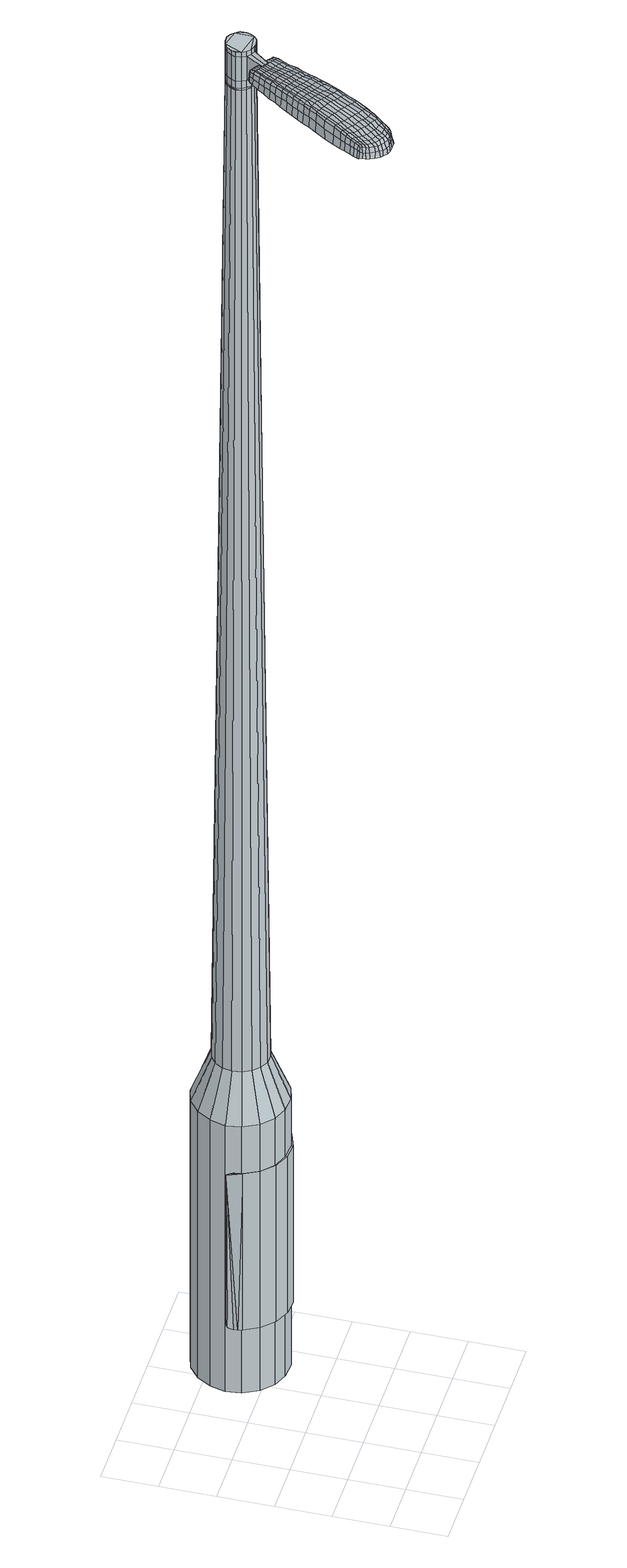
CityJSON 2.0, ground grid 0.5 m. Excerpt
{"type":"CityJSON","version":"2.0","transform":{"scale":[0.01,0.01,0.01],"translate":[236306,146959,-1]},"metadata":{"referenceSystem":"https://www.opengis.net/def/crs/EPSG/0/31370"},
"CityObjects":{
"object1":{"type":"GenericCityObject","attributes":{"cluster":530,"mean_distance_to_centroid":0.21,"new_centroid_x":236307.27,"new_centroid_y":146960.79,"mean_distance_to_camera":9.25,"H1":13.17,"H2":14.42,"Z_final":112.62,"cluster2":-1,"proj_x":236301.71,"proj_y":146957.2,"id_line":56201,"bearing_l":327.09,"distance":6.62,"orientation":"right","G_obj":237.09},"geometry":[{"type":"MultiSurface","lod":"2","boundaries":[[[0,1,2,3]],[[1,4,5,2]],[[4,6,7,5]],[[6,8,9,7]],[[8,10,11,9]],[[10,12,13,11]],[[12,14,15,13]],[[14,16,17,15]],[[16,18,19,17]],[[18,20,21,19]],[[20,22,23,21]],[[22,24,25,23]],[[24,26,27,25]],[[26,28,29,27]],[[28,30,31,29]],[[30,32,33,31]],[[32,34,35,33]],[[34,0,3,35]],[[36,37,38,39]],[[38,40,41,42]],[[41,43,42]],[[42,44,45,46]],[[45,47,46]],[[46,48,49,50]],[[49,51,50]],[[42,46,50,38]],[[50,52,39,38]],[[53,36,39]],[[2,5,7,35]],[[7,9,11,15]],[[11,13,15]],[[15,17,19,23]],[[19,21,23]],[[23,25,27,31]],[[27,29,31]],[[15,23,31,7]],[[31,33,35,7]],[[3,2,35]],[[1,0,54,55]],[[0,34,56,54]],[[34,32,57,56]],[[32,30,58,57]],[[30,28,59,58]],[[28,26,60,59]],[[26,24,61,60]],[[24,22,62,61]],[[22,20,63,62]],[[20,18,64,63]],[[18,16,65,64]],[[16,14,66,65]],[[14,12,67,66]],[[12,10,68,67]],[[10,8,69,68]],[[8,6,70,69]],[[6,4,71,70]],[[4,1,55,71]],[[55,54,72,73]],[[54,56,74,72]],[[56,57,75,74]],[[57,58,76,75]],[[58,59,77,76]],[[59,60,78,77]],[[60,61,79,78]],[[61,62,80,79]],[[62,63,81,80]],[[63,64,82,81]],[[64,65,83,82]],[[65,66,84,83]],[[66,67,85,84]],[[67,68,86,85]],[[68,69,87,86]],[[69,70,88,87]],[[70,71,89,88]],[[71,55,73,89]],[[90,91,92,73]],[[74,93,91,90]],[[75,94,93,74]],[[95,96,94,75]],[[97,98,96,95]],[[78,99,98,97]],[[79,100,99,78]],[[101,102,100,79]],[[81,103,102,101]],[[82,104,103,81]],[[83,105,104,82]],[[84,106,105,83]],[[107,108,106,84]],[[86,109,108,107]],[[110,111,109,86]],[[112,113,111,110]],[[89,114,113,112]],[[73,92,114,89]],[[115,116,117,118]],[[119,115,118,120]],[[121,119,120,122]],[[123,121,122,124]],[[125,123,124,126]],[[127,125,126,128]],[[129,127,128,130]],[[131,129,130,132]],[[133,131,132,134]],[[135,133,134,136]],[[137,135,136,138]],[[139,137,138,140]],[[141,139,140,142]],[[143,141,142,144]],[[145,143,144,146]],[[147,145,146,148]],[[72,90,73]],[[72,74,90]],[[76,95,75]],[[76,77,97,95]],[[77,78,97]],[[80,101,79]],[[80,81,101]],[[85,107,84]],[[85,86,107]],[[87,110,86]],[[87,88,112,110]],[[88,89,112]],[[149,92,91]],[[150,113,114]],[[150,151,111,113]],[[151,109,111]],[[152,108,109]],[[152,106,108]],[[153,102,103]],[[153,100,102]],[[154,98,99]],[[154,155,96,98]],[[155,94,96]],[[149,91,93]],[[39,52,147,156]],[[92,149,157,148]],[[53,39,156,116]],[[149,93,117,157]],[[36,53,116,115]],[[93,94,118,117]],[[37,36,115,119]],[[94,155,120,118]],[[38,37,119,121]],[[155,154,122,120]],[[40,38,121,123]],[[154,99,124,122]],[[41,40,123,125]],[[99,100,126,124]],[[43,41,125,127]],[[100,153,128,126]],[[42,43,127,129]],[[153,103,130,128]],[[44,42,129,131]],[[103,104,132,130]],[[45,44,131,133]],[[104,105,134,132]],[[47,45,133,135]],[[105,106,136,134]],[[46,47,135,137]],[[106,152,138,136]],[[48,46,137,139]],[[152,109,140,138]],[[49,48,139,141]],[[109,151,142,140]],[[51,49,141,143]],[[151,150,144,142]],[[50,51,143,145]],[[150,114,146,144]],[[52,50,145,147]],[[114,92,148,146]],[[147,148,158,159]],[[148,157,160,158]],[[157,117,161,160]],[[117,116,162,161]],[[116,156,163,162]],[[156,147,159,163]],[[164,165,166,167]],[[168,164,167,169]],[[164,168,170,171]],[[165,164,171,172]],[[173,174,175,176]],[[177,173,176,178]],[[173,177,179,180]],[[174,173,180,181]],[[182,183,184,185]],[[186,182,185,187]],[[182,186,188,189]],[[183,182,189,190]],[[191,192,193,194]],[[195,191,194,196]],[[191,195,197,198]],[[192,191,198,199]],[[200,201,202,203]],[[204,200,203,205]],[[200,204,206,207]],[[201,200,207,208]],[[209,210,211,212]],[[213,209,212,214]],[[209,213,215,216]],[[210,209,216,217]],[[218,219,220,221]],[[210,218,221,211]],[[218,210,217,222]],[[219,218,222,223]],[[224,225,226,227]],[[219,224,227,220]],[[224,219,223,228]],[[225,224,228,229]],[[230,168,169,231]],[[225,230,231,226]],[[230,225,229,232]],[[168,230,232,170]],[[233,234,235,236]],[[237,233,236,238]],[[233,237,239,240]],[[234,233,240,241]],[[242,243,244,245]],[[234,242,245,235]],[[242,234,241,246]],[[243,242,246,247]],[[248,249,250,251]],[[243,248,251,244]],[[248,243,247,252]],[[249,248,252,253]],[[254,255,256,257]],[[249,254,257,250]],[[254,249,253,258]],[[255,254,258,259]],[[260,165,172,261]],[[255,260,261,256]],[[260,255,259,262]],[[165,260,262,166]],[[263,264,265,266]],[[267,263,266,268]],[[263,267,269,270]],[[264,263,270,271]],[[272,273,274,275]],[[264,272,275,265]],[[272,264,271,276]],[[273,272,276,277]],[[278,279,280,281]],[[273,278,281,274]],[[278,273,277,282]],[[279,278,282,283]],[[284,177,178,285]],[[279,284,285,280]],[[284,279,283,286]],[[177,284,286,179]],[[287,288,289,290]],[[291,287,290,292]],[[287,291,293,294]],[[288,287,294,295]],[[296,297,298,299]],[[288,296,299,289]],[[296,288,295,300]],[[297,296,300,301]],[[302,303,304,305]],[[297,302,305,298]],[[302,297,301,306]],[[303,302,306,307]],[[308,309,310,311]],[[303,308,311,304]],[[308,303,307,312]],[[309,308,312,313]],[[314,174,181,315]],[[309,314,315,310]],[[314,309,313,316]],[[174,314,316,175]],[[317,203,202,318]],[[319,317,318,320]],[[317,319,321,322]],[[203,317,322,205]],[[323,319,320,324]],[[325,323,324,326]],[[323,325,327,328]],[[319,323,328,321]],[[329,325,326,330]],[[331,329,330,332]],[[329,331,333,334]],[[325,329,334,327]],[[335,331,332,336]],[[337,335,336,338]],[[335,337,339,340]],[[331,335,340,333]],[[341,337,338,342]],[[192,341,342,193]],[[341,192,199,343]],[[337,341,343,339]],[[344,345,190,189]],[[346,344,189,188]],[[344,346,347,348]],[[345,344,348,349]],[[350,351,349,348]],[[352,350,348,347]],[[350,352,353,354]],[[351,350,354,355]],[[356,357,355,354]],[[358,356,354,353]],[[356,358,359,360]],[[357,356,360,361]],[[362,363,361,360]],[[364,362,360,359]],[[362,364,197,195]],[[363,362,195,196]],[[365,366,367,368]],[[267,365,368,269]],[[365,267,268,369]],[[366,365,369,370]],[[371,186,187,372]],[[366,371,372,367]],[[371,366,370,373]],[[186,371,373,188]],[[374,375,376,377]],[[213,374,377,215]],[[374,213,214,378]],[[375,374,378,379]],[[380,381,382,383]],[[375,380,383,376]],[[380,375,379,384]],[[381,380,384,385]],[[386,183,190,387]],[[381,386,387,382]],[[386,381,385,388]],[[183,386,388,184]],[[389,390,391,392]],[[171,389,392,172]],[[389,171,170,393]],[[390,389,393,394]],[[395,396,397,398]],[[390,395,398,391]],[[395,390,394,399]],[[396,395,399,400]],[[401,194,193,402]],[[396,401,402,397]],[[401,396,400,403]],[[194,401,403,196]],[[404,405,406,407]],[[176,404,407,178]],[[404,176,175,408]],[[405,404,408,409]],[[410,198,197,411]],[[405,410,411,406]],[[410,405,409,412]],[[198,410,412,199]],[[413,414,415,416]],[[291,413,416,293]],[[413,291,292,417]],[[414,413,417,418]],[[419,204,205,420]],[[414,419,420,415]],[[419,414,418,421]],[[204,419,421,206]],[[422,423,424,425]],[[237,422,425,239]],[[422,237,238,426]],[[423,422,426,427]],[[428,429,430,431]],[[423,428,431,424]],[[428,423,427,432]],[[429,428,432,433]],[[434,201,208,435]],[[429,434,435,430]],[[434,429,433,436]],[[201,434,436,202]],[[437,438,427,426]],[[236,437,426,238]],[[437,236,235,439]],[[438,437,439,440]],[[441,442,433,432]],[[438,441,432,427]],[[441,438,440,443]],[[442,441,443,444]],[[445,318,202,436]],[[442,445,436,433]],[[445,442,444,446]],[[318,445,446,320]],[[447,448,449,450]],[[294,447,450,295]],[[447,294,293,416]],[[448,447,416,415]],[[451,322,321,452]],[[448,451,452,449]],[[451,448,415,420]],[[322,451,420,205]],[[453,454,440,439]],[[245,453,439,235]],[[453,245,244,455]],[[454,453,455,456]],[[457,458,444,443]],[[454,457,443,440]],[[457,454,456,459]],[[458,457,459,460]],[[461,324,320,446]],[[458,461,446,444]],[[461,458,460,462]],[[324,461,462,326]],[[463,464,465,466]],[[300,463,466,301]],[[463,300,295,450]],[[464,463,450,449]],[[467,328,327,468]],[[464,467,468,465]],[[467,464,449,452]],[[328,467,452,321]],[[469,470,456,455]],[[251,469,455,244]],[[469,251,250,471]],[[470,469,471,472]],[[473,474,460,459]],[[470,473,459,456]],[[473,470,472,475]],[[474,473,475,476]],[[477,330,326,462]],[[474,477,462,460]],[[477,474,476,478]],[[330,477,478,332]],[[479,480,481,482]],[[306,479,482,307]],[[479,306,301,466]],[[480,479,466,465]],[[483,334,333,484]],[[480,483,484,481]],[[483,480,465,468]],[[334,483,468,327]],[[485,486,472,471]],[[257,485,471,250]],[[485,257,256,487]],[[486,485,487,488]],[[489,490,476,475]],[[486,489,475,472]],[[489,486,488,491]],[[490,489,491,492]],[[493,336,332,478]],[[490,493,478,476]],[[493,490,492,494]],[[336,493,494,338]],[[495,496,497,498]],[[312,495,498,313]],[[495,312,307,482]],[[496,495,482,481]],[[499,340,339,500]],[[496,499,500,497]],[[499,496,481,484]],[[340,499,484,333]],[[501,502,488,487]],[[261,501,487,256]],[[501,261,172,392]],[[502,501,392,391]],[[503,504,492,491]],[[502,503,491,488]],[[503,502,391,398]],[[504,503,398,397]],[[505,342,338,494]],[[504,505,494,492]],[[505,504,397,402]],[[342,505,402,193]],[[506,507,409,408]],[[316,506,408,175]],[[506,316,313,498]],[[507,506,498,497]],[[508,343,199,412]],[[507,508,412,409]],[[508,507,497,500]],[[343,508,500,339]],[[509,510,370,369]],[[266,509,369,268]],[[509,266,265,511]],[[510,509,511,512]],[[513,346,188,373]],[[510,513,373,370]],[[513,510,512,514]],[[346,513,514,347]],[[515,516,517,518]],[[216,515,518,217]],[[515,216,215,377]],[[516,515,377,376]],[[519,520,521,522]],[[516,519,522,517]],[[519,516,376,383]],[[520,519,383,382]],[[523,345,349,524]],[[520,523,524,521]],[[523,520,382,387]],[[345,523,387,190]],[[525,526,512,511]],[[275,525,511,265]],[[525,275,274,527]],[[526,525,527,528]],[[529,352,347,514]],[[526,529,514,512]],[[529,526,528,530]],[[352,529,530,353]],[[531,532,533,534]],[[222,531,534,223]],[[531,222,217,518]],[[532,531,518,517]],[[535,536,537,538]],[[532,535,538,533]],[[535,532,517,522]],[[536,535,522,521]],[[539,351,355,540]],[[536,539,540,537]],[[539,536,521,524]],[[351,539,524,349]],[[541,542,528,527]],[[281,541,527,274]],[[541,281,280,543]],[[542,541,543,544]],[[545,358,353,530]],[[542,545,530,528]],[[545,542,544,546]],[[358,545,546,359]],[[547,548,549,550]],[[228,547,550,229]],[[547,228,223,534]],[[548,547,534,533]],[[551,552,553,554]],[[548,551,554,549]],[[551,548,533,538]],[[552,551,538,537]],[[555,357,361,556]],[[552,555,556,553]],[[555,552,537,540]],[[357,555,540,355]],[[557,558,544,543]],[[285,557,543,280]],[[557,285,178,407]],[[558,557,407,406]],[[559,364,359,546]],[[558,559,546,544]],[[559,558,406,411]],[[364,559,411,197]],[[560,561,394,393]],[[232,560,393,170]],[[560,232,229,550]],[[561,560,550,549]],[[562,563,400,399]],[[561,562,399,394]],[[562,561,549,554]],[[563,562,554,553]],[[564,363,196,403]],[[563,564,403,400]],[[564,563,553,556]],[[363,564,556,361]],[[565,566,567,568]],[[568,567,569,570]],[[571,569,567,572]],[[572,567,566,573]],[[574,575,576,577]],[[577,576,578,579]],[[580,578,576,581]],[[581,576,575,582]],[[583,584,585,586]],[[586,585,587,588]],[[589,587,585,590]],[[590,585,584,591]],[[592,593,594,595]],[[595,594,596,597]],[[598,596,594,599]],[[599,594,593,600]],[[601,602,603,604]],[[604,603,605,606]],[[607,605,603,608]],[[608,603,602,609]],[[610,611,612,613]],[[613,612,614,615]],[[616,614,612,617]],[[617,612,611,618]],[[619,620,621,622]],[[622,621,611,610]],[[618,611,621,623]],[[623,621,620,624]],[[625,626,627,628]],[[628,627,620,619]],[[624,620,627,629]],[[629,627,626,630]],[[570,569,631,632]],[[632,631,626,625]],[[630,626,631,633]],[[633,631,569,571]],[[634,635,636,637]],[[637,636,638,639]],[[640,638,636,641]],[[641,636,635,642]],[[643,644,645,646]],[[646,645,635,634]],[[642,635,645,647]],[[647,645,644,648]],[[649,650,651,652]],[[652,651,644,643]],[[648,644,651,653]],[[653,651,650,654]],[[655,656,657,658]],[[658,657,650,649]],[[654,650,657,659]],[[659,657,656,660]],[[573,566,661,662]],[[662,661,656,655]],[[660,656,661,663]],[[663,661,566,565]],[[664,665,666,667]],[[667,666,668,669]],[[670,668,666,671]],[[671,666,665,672]],[[673,674,675,676]],[[676,675,665,664]],[[672,665,675,677]],[[677,675,674,678]],[[679,680,681,682]],[[682,681,674,673]],[[678,674,681,683]],[[683,681,680,684]],[[579,578,685,686]],[[686,685,680,679]],[[684,680,685,687]],[[687,685,578,580]],[[688,689,690,691]],[[691,690,692,693]],[[694,692,690,695]],[[695,690,689,696]],[[697,698,699,700]],[[700,699,689,688]],[[696,689,699,701]],[[701,699,698,702]],[[703,704,705,706]],[[706,705,698,697]],[[702,698,705,707]],[[707,705,704,708]],[[709,710,711,712]],[[712,711,704,703]],[[708,704,711,713]],[[713,711,710,714]],[[582,575,715,716]],[[716,715,710,709]],[[714,710,715,717]],[[717,715,575,574]],[[601,604,718,719]],[[719,718,720,721]],[[722,720,718,723]],[[723,718,604,606]],[[721,720,724,725]],[[725,724,726,727]],[[728,726,724,729]],[[729,724,720,722]],[[727,726,730,731]],[[731,730,732,733]],[[734,732,730,735]],[[735,730,726,728]],[[733,732,736,737]],[[737,736,738,739]],[[740,738,736,741]],[[741,736,732,734]],[[739,738,742,743]],[[743,742,593,592]],[[600,593,742,744]],[[744,742,738,740]],[[591,745,746,590]],[[590,746,747,589]],[[748,747,746,749]],[[749,746,745,750]],[[750,751,752,749]],[[749,752,753,748]],[[754,753,752,755]],[[755,752,751,756]],[[756,757,758,755]],[[755,758,759,754]],[[760,759,758,761]],[[761,758,757,762]],[[762,763,764,761]],[[761,764,765,760]],[[598,765,764,596]],[[596,764,763,597]],[[766,767,768,769]],[[769,768,668,670]],[[669,668,768,770]],[[770,768,767,771]],[[588,587,772,773]],[[773,772,767,766]],[[771,767,772,774]],[[774,772,587,589]],[[775,776,777,778]],[[778,777,614,616]],[[615,614,777,779]],[[779,777,776,780]],[[781,782,783,784]],[[784,783,776,775]],[[780,776,783,785]],[[785,783,782,786]],[[591,584,787,788]],[[788,787,782,781]],[[786,782,787,789]],[[789,787,584,583]],[[790,791,792,793]],[[793,792,572,573]],[[571,572,792,794]],[[794,792,791,795]],[[796,797,798,799]],[[799,798,791,790]],[[795,791,798,800]],[[800,798,797,801]],[[592,595,802,803]],[[803,802,797,796]],[[801,797,802,804]],[[804,802,595,597]],[[805,806,807,808]],[[808,807,577,579]],[[574,577,807,809]],[[809,807,806,810]],[[598,599,811,812]],[[812,811,806,805]],[[810,806,811,813]],[[813,811,599,600]],[[814,815,816,817]],[[817,816,692,694]],[[693,692,816,818]],[[818,816,815,819]],[[606,605,820,821]],[[821,820,815,814]],[[819,815,820,822]],[[822,820,605,607]],[[823,824,638,825]],[[825,638,640]],[[639,638,826]],[[826,638,824,827]],[[828,829,830,831]],[[831,830,824,823]],[[827,824,830,832]],[[832,830,829,833]],[[609,602,834,835]],[[835,834,829,828]],[[833,829,834,836]],[[836,834,602,601]],[[827,837,838,826]],[[826,838,637,639]],[[634,637,838,839]],[[839,838,837,840]],[[833,841,842,832]],[[832,842,837,827]],[[840,837,842,843]],[[843,842,841,844]],[[601,719,845,836]],[[836,845,841,833]],[[844,841,845,846]],[[846,845,719,721]],[[847,848,849,850]],[[850,849,695,696]],[[694,695,849,817]],[[817,849,848,814]],[[722,723,851,852]],[[852,851,848,847]],[[814,848,851,821]],[[821,851,723,606]],[[840,853,839]],[[839,853,646,634]],[[643,646,853,854]],[[854,853,855]],[[844,856,857,843]],[[843,857,853,840]],[[855,853,857,858]],[[858,857,856,859]],[[721,725,860,846]],[[846,860,856,844]],[[859,856,860,861]],[[861,860,725,727]],[[862,863,864,865]],[[865,864,701,702]],[[696,701,864,850]],[[850,864,863,847]],[[728,729,866,867]],[[867,866,863,862]],[[847,863,866,852]],[[852,866,729,722]],[[855,868,869,854]],[[854,869,652,643]],[[649,652,869,870]],[[869,868,870]],[[859,871,872,858]],[[858,872,868,855]],[[870,868,872,873]],[[873,872,871,874]],[[727,731,875,861]],[[861,875,871,859]],[[874,871,875,876]],[[876,875,731,733]],[[877,878,879,880]],[[880,879,707,708]],[[702,707,879,865]],[[865,879,878,862]],[[734,735,881,882]],[[882,881,878,877]],[[862,878,881,867]],[[867,881,735,728]],[[883,884,870]],[[870,884,658,649]],[[655,658,884,885]],[[885,884,883,886]],[[874,887,888,873]],[[873,888,883,870]],[[886,883,888,889]],[[889,888,887,890]],[[733,737,891,876]],[[876,891,887,874]],[[890,887,891,892]],[[892,891,737,739]],[[893,894,895,896]],[[896,895,713,714]],[[708,713,895,880]],[[880,895,894,877]],[[740,741,897,898]],[[898,897,894,893]],[[877,894,897,882]],[[882,897,741,734]],[[886,899,900,885]],[[885,900,662,655]],[[573,662,900,793]],[[793,900,899,790]],[[890,901,902,889]],[[889,902,899,886]],[[790,899,902,799]],[[799,902,901,796]],[[739,743,903,892]],[[892,903,901,890]],[[796,901,903,803]],[[803,903,743,592]],[[810,904,905,809]],[[809,905,717,574]],[[714,717,905,896]],[[896,905,904,893]],[[600,744,906,813]],[[813,906,904,810]],[[893,904,906,898]],[[898,906,744,740]],[[771,907,908,770]],[[770,908,667,669]],[[664,667,908,909]],[[909,908,907,910]],[[589,747,911,774]],[[774,911,907,771]],[[910,907,911,912]],[[912,911,747,748]],[[913,914,915,916]],[[916,915,617,618]],[[616,617,915,778]],[[778,915,914,775]],[[917,918,919,920]],[[920,919,914,913]],[[775,914,919,784]],[[784,919,918,781]],[[750,745,921,922]],[[922,921,918,917]],[[781,918,921,788]],[[788,921,745,591]],[[910,923,924,909]],[[909,924,676,664]],[[673,676,924,925]],[[925,924,923,926]],[[748,753,927,912]],[[912,927,923,910]],[[926,923,927,928]],[[928,927,753,754]],[[929,930,931,932]],[[932,931,623,624]],[[618,623,931,916]],[[916,931,930,913]],[[933,934,935,936]],[[936,935,930,929]],[[913,930,935,920]],[[920,935,934,917]],[[756,751,937,938]],[[938,937,934,933]],[[917,934,937,922]],[[922,937,751,750]],[[926,939,940,925]],[[925,940,682,673]],[[679,682,940,941]],[[941,940,939,942]],[[754,759,943,928]],[[928,943,939,926]],[[942,939,943,944]],[[944,943,759,760]],[[945,946,947,948]],[[948,947,629,630]],[[624,629,947,932]],[[932,947,946,929]],[[949,950,951,952]],[[952,951,946,945]],[[929,946,951,936]],[[936,951,950,933]],[[762,757,953,954]],[[954,953,950,949]],[[933,950,953,938]],[[938,953,757,756]],[[942,955,956,941]],[[941,956,686,679]],[[579,686,956,808]],[[808,956,955,805]],[[760,765,957,944]],[[944,957,955,942]],[[805,955,957,812]],[[812,957,765,598]],[[795,958,959,794]],[[794,959,633,571]],[[630,633,959,948]],[[948,959,958,945]],[[801,960,961,800]],[[800,961,958,795]],[[945,958,961,952]],[[952,961,960,949]],[[597,763,962,804]],[[804,962,960,801]],[[949,960,962,954]],[[954,962,763,762]],[[565,568,167,166]],[[568,570,169,167]],[[580,581,180,179]],[[581,582,181,180]],[[583,586,185,184]],[[586,588,187,185]],[[607,608,207,206]],[[608,609,208,207]],[[610,613,212,211]],[[613,615,214,212]],[[619,622,221,220]],[[622,610,211,221]],[[625,628,227,226]],[[628,619,220,227]],[[570,632,231,169]],[[632,625,226,231]],[[640,641,240,239]],[[641,642,241,240]],[[642,647,246,241]],[[647,648,247,246]],[[648,653,252,247]],[[653,654,253,252]],[[654,659,258,253]],[[659,660,259,258]],[[660,663,262,259]],[[663,565,166,262]],[[670,671,270,269]],[[671,672,271,270]],[[672,677,276,271]],[[677,678,277,276]],[[678,683,282,277]],[[683,684,283,282]],[[684,687,286,283]],[[687,580,179,286]],[[688,691,290,289]],[[691,693,292,290]],[[697,700,299,298]],[[700,688,289,299]],[[703,706,305,304]],[[706,697,298,305]],[[709,712,311,310]],[[712,703,304,311]],[[582,716,315,181]],[[716,709,310,315]],[[766,769,368,367]],[[769,670,269,368]],[[588,773,372,187]],[[773,766,367,372]],[[615,779,378,214]],[[779,780,379,378]],[[780,785,384,379]],[[785,786,385,384]],[[786,789,388,385]],[[789,583,184,388]],[[693,818,417,292]],[[818,819,418,417]],[[819,822,421,418]],[[822,607,206,421]],[[823,825,425,424]],[[825,640,239,425]],[[828,831,431,430]],[[831,823,424,431]],[[609,835,435,208]],[[835,828,430,435]],[[963,964,965,966]],[[967,968,966,965]],[[969,970,971,972]],[[973,974,975,976]],[[964,977,978,965]],[[979,967,965,978]],[[980,969,972,981]],[[982,983,974,973]],[[977,984,985,978]],[[985,986,979,978]],[[987,980,981,988]],[[989,983,982,990]],[[984,991,992,985]],[[992,993,986,985]],[[994,987,988,995]],[[996,989,990,997]],[[998,999,1000,1001]],[[1002,1003,999,998]],[[1002,1004,1005,1003]],[[1004,1006,1007,1005]],[[1008,1009,1010,1011]],[[1012,1013,1009,1008]],[[1014,1015,1013,1012]],[[1016,1017,1015,1014]],[[1011,1000,999,1008]],[[1008,999,1003,1012]],[[1003,1005,1014,1012]],[[1005,1007,1016,1014]],[[972,971,968,967]],[[981,972,967,979]],[[986,988,981,979]],[[993,995,988,986]],[[973,976,970,969]],[[982,973,969,980]],[[990,982,980,987]],[[997,990,987,994]],[[974,998,1001,975]],[[983,1002,998,974]],[[1004,1002,983,989]],[[1006,1004,989,996]],[[1018,1019,1020,1021]],[[1020,1022,1023,1024]],[[1020,1024,1025,1026]],[[1020,1026,1021]],[[1027,1018,1021,1028]],[[1029,1028,1021,1030]],[[1031,1030,1021]],[[1032,1020,1019,1033]],[[1034,1032,1033,1035]],[[1036,1034,1035,1037]],[[1038,1036,1037,1039]],[[1040,1038,1039,1041]],[[1041,1042,1043,1044]],[[1041,1044,1045,1046]],[[1041,1046,1047,1048]],[[1047,1049,1050,1051]],[[1047,1051,1052,1053]],[[1047,1053,1048]],[[1041,1048,1040]],[[1054,1055,1019,1018]],[[1056,1057,1022,1020]],[[1058,1059,1031,1021]],[[1055,1060,1033,1019]],[[1061,1056,1020,1032]],[[1060,1062,1035,1033]],[[1063,1061,1032,1034]],[[1062,1064,1037,1035]],[[1065,1063,1034,1036]],[[1064,1066,1039,1037]],[[1067,1065,1036,1038]],[[1066,1068,1041,1039]],[[1069,1067,1038,1040]],[[1068,1070,1042,1041]],[[1071,1072,1049,1047]],[[1073,1069,1040,1048]],[[1043,1042,1070,1074]],[[1044,1043,1074,1075]],[[1045,1044,1075,1076]],[[1046,1045,1076,1077]],[[1047,1046,1077,1071]],[[1078,1054,1018,1027]],[[1079,1078,1027,1028]],[[1080,1079,1028,1029]],[[1081,1080,1029,1030]],[[1059,1081,1030,1031]],[[1023,1022,1057,1082]],[[1050,1049,1072,1083]],[[1024,1023,1082,1084]],[[1025,1024,1084,1085]],[[1026,1025,1085,1086]],[[1021,1026,1086,1058]],[[1051,1050,1083,1087]],[[1052,1051,1087,1088]],[[1053,1052,1088,1089]],[[1048,1053,1089,1073]]]}]}
},
"vertices":[
[105,141,384],[94,151,384],[94,151,96],[105,141,96],[87,165,384],[87,165,96],[85,179,384],[85,179,96],[89,193,384],[89,193,96],[97,206,384],[97,206,96],[108,215,384],[108,215,96],[122,219,384],[122,219,96],[137,218,384],[137,218,96],[151,213,384],[151,213,96],[161,202,384],[161,202,96],[168,189,384],[168,189,96],[170,175,384],[170,175,96],[167,160,384],[167,160,96],[159,148,384],[159,148,96],[147,139,384],[147,139,96],[133,135,384],[133,135,96],[118,136,384],[118,136,96],[129,164,1524],[134,165,1524],[138,168,1524],[120,166,1524],[140,172,1524],[141,176,1524],[138,185,1524],[141,181,1524],[135,188,1524],[131,190,1524],[122,189,1524],[126,190,1524],[118,186,1524],[115,182,1524],[115,173,1524],[114,178,1524],[117,169,1524],[125,164,1524],[114,156,429],[108,162,429],[122,152,429],[131,152,429],[139,155,429],[146,160,429],[151,167,429],[153,176,429],[152,184,429],[148,192,429],[141,198,429],[133,202,429],[125,202,429],[116,199,429],[109,194,429],[105,187,429],[103,178,429],[104,170,429],[120,166,1483],[117,169,1483],[125,164,1483],[129,164,1483],[134,165,1483],[138,168,1483],[140,172,1483],[141,176,1483],[141,181,1483],[138,185,1483],[135,188,1483],[131,190,1483],[126,190,1483],[122,189,1483],[118,186,1483],[115,182,1483],[114,178,1483],[115,173,1483],[121,166,1483],[121,166,1485],[117,169,1485],[125,164,1485],[129,164,1485],[134,166,1483],[134,166,1485],[137,168,1483],[137,168,1485],[140,172,1485],[141,176,1485],[140,181,1483],[140,181,1485],[138,185,1485],[135,188,1485],[131,190,1485],[126,190,1485],[122,188,1483],[122,188,1485],[118,186,1485],[116,182,1483],[116,182,1485],[115,178,1483],[115,178,1485],[115,173,1485],[129,164,1519],[125,164,1519],[125,164,1493],[129,164,1493],[134,165,1519],[134,165,1493],[138,168,1519],[138,168,1493],[140,172,1519],[140,172,1493],[141,176,1519],[141,176,1493],[141,181,1519],[141,181,1493],[138,185,1519],[138,185,1493],[135,188,1519],[135,188,1493],[131,190,1519],[131,190,1493],[126,190,1519],[126,190,1493],[122,189,1519],[122,189,1493],[118,186,1519],[118,186,1493],[115,182,1519],[115,182,1493],[114,178,1519],[114,178,1493],[115,173,1519],[115,173,1493],[117,169,1519],[117,169,1493],[120,166,1485],[114,178,1485],[115,182,1485],[122,189,1485],[141,181,1485],[138,168,1485],[134,165,1485],[120,166,1519],[120,166,1493],[108,152,1513],[108,152,1518],[110,150,1513],[113,148,1513],[113,148,1518],[110,150,1518],[54,98,1519],[58,104,1518],[56,104,1509],[52,98,1510],[49,91,1519],[47,91,1510],[51,91,1526],[55,98,1525],[60,104,1525],[86,77,1519],[89,83,1518],[89,85,1525],[85,79,1525],[81,70,1519],[81,72,1526],[82,68,1510],[86,75,1510],[90,81,1509],[31,25,1519],[28,27,1519],[28,27,1513],[31,24,1513],[35,24,1519],[35,23,1513],[36,25,1524],[32,27,1524],[29,29,1524],[71,87,1530],[75,94,1529],[73,95,1529],[69,89,1530],[66,80,1531],[64,82,1531],[70,78,1530],[75,85,1530],[78,92,1529],[115,155,1512],[113,157,1512],[112,156,1517],[114,154,1517],[118,154,1512],[117,153,1517],[117,153,1506],[115,155,1506],[112,156,1506],[23,48,1519],[24,51,1519],[22,51,1512],[21,48,1512],[22,46,1518],[20,46,1512],[23,46,1522],[24,47,1523],[25,51,1524],[26,55,1519],[29,60,1519],[27,60,1512],[24,55,1512],[28,55,1524],[30,60,1525],[32,65,1519],[36,72,1519],[34,72,1511],[30,65,1511],[33,65,1526],[38,72,1526],[42,82,1519],[40,81,1510],[44,82,1526],[97,158,1513],[93,152,1513],[94,152,1518],[98,158,1517],[101,162,1512],[101,161,1516],[100,162,1506],[96,158,1507],[91,152,1507],[88,146,1514],[84,140,1515],[85,140,1520],[90,146,1519],[87,146,1507],[82,140,1507],[79,134,1515],[75,128,1516],[77,128,1522],[81,134,1521],[78,134,1508],[73,128,1508],[71,122,1517],[66,116,1517],[68,116,1524],[72,122,1523],[69,122,1508],[64,116,1509],[62,110,1518],[64,110,1524],[60,110,1509],[52,28,1519],[54,30,1519],[53,31,1524],[51,29,1523],[50,26,1518],[50,27,1522],[51,25,1512],[53,26,1512],[55,29,1512],[57,34,1519],[61,39,1519],[60,40,1525],[56,35,1524],[58,33,1512],[61,37,1512],[64,44,1519],[69,50,1519],[68,52,1526],[64,45,1526],[65,42,1511],[69,48,1511],[75,60,1519],[74,61,1526],[76,58,1510],[123,141,1513],[119,135,1513],[119,133,1507],[123,140,1507],[125,147,1512],[125,145,1506],[124,146,1516],[122,143,1517],[118,136,1518],[115,128,1514],[111,122,1515],[112,120,1507],[116,127,1507],[114,130,1519],[111,123,1520],[108,115,1515],[104,109,1516],[105,107,1508],[108,114,1508],[107,117,1521],[103,110,1522],[100,102,1517],[97,96,1517],[97,94,1509],[101,101,1508],[100,104,1523],[96,98,1524],[93,90,1518],[94,88,1509],[92,91,1524],[111,150,1519],[109,151,1519],[107,144,1520],[105,145,1520],[110,142,1520],[114,148,1519],[103,137,1522],[101,139,1522],[99,131,1523],[97,133,1523],[102,129,1523],[106,136,1521],[95,125,1524],[93,126,1524],[91,119,1525],[89,120,1525],[94,117,1525],[98,123,1524],[87,112,1526],[85,114,1526],[83,106,1527],[81,108,1527],[86,104,1527],[90,110,1526],[79,100,1528],[77,102,1528],[82,98,1528],[34,29,1527],[31,31,1527],[38,28,1526],[40,31,1527],[36,33,1528],[33,35,1528],[40,38,1529],[37,40,1529],[43,37,1528],[47,43,1530],[44,44,1530],[41,46,1530],[48,50,1531],[45,53,1531],[51,49,1530],[56,56,1531],[53,58,1531],[50,60,1531],[60,69,1531],[57,71,1531],[63,67,1531],[48,25,1518],[45,24,1519],[46,23,1513],[49,24,1513],[48,26,1523],[46,26,1523],[40,24,1519],[40,23,1513],[41,25,1524],[21,43,1518],[22,41,1518],[23,41,1523],[23,44,1523],[20,43,1513],[20,40,1513],[22,37,1519],[24,33,1519],[25,34,1524],[23,38,1523],[21,37,1513],[23,33,1513],[26,30,1519],[26,31,1524],[25,29,1513],[57,98,1528],[58,97,1528],[63,102,1528],[61,104,1527],[52,91,1528],[53,89,1529],[61,95,1529],[63,93,1530],[67,99,1529],[65,101,1528],[56,88,1529],[58,86,1530],[66,91,1530],[70,97,1529],[61,84,1531],[84,80,1528],[82,81,1529],[77,74,1529],[79,72,1528],[88,86,1527],[86,87,1528],[78,83,1529],[74,76,1530],[82,89,1528],[125,149,1512],[123,150,1512],[122,149,1517],[124,148,1517],[125,148,1506],[124,149,1506],[121,152,1512],[120,151,1517],[121,151,1506],[103,163,1512],[104,162,1512],[103,162,1506],[102,163,1506],[103,162,1517],[104,161,1517],[106,161,1512],[108,160,1512],[108,159,1506],[105,161,1506],[106,160,1517],[108,159,1517],[111,158,1512],[110,158,1506],[110,157,1517],[100,158,1519],[101,157,1519],[95,151,1520],[97,151,1520],[103,155,1519],[105,154,1519],[99,149,1520],[101,148,1520],[107,153,1519],[103,146,1520],[121,143,1519],[119,145,1519],[116,138,1520],[117,137,1520],[117,146,1519],[113,140,1520],[91,145,1521],[92,144,1521],[87,139,1522],[88,138,1522],[94,143,1521],[97,142,1521],[90,137,1522],[92,136,1523],[99,140,1522],[95,134,1523],[113,131,1521],[112,132,1521],[108,125,1522],[110,124,1522],[109,134,1521],[105,127,1522],[82,133,1523],[84,132,1523],[78,127,1524],[79,126,1524],[86,131,1523],[88,129,1524],[82,125,1525],[84,123,1525],[91,128,1524],[86,122,1525],[106,118,1523],[104,119,1523],[100,113,1524],[102,111,1524],[101,121,1524],[97,115,1525],[74,121,1525],[75,120,1525],[69,115,1526],[71,114,1526],[77,119,1526],[80,117,1526],[73,113,1527],[76,111,1527],[82,116,1526],[78,109,1527],[99,105,1525],[97,106,1525],[93,100,1526],[95,99,1526],[94,108,1526],[90,102,1527],[65,109,1527],[67,108,1527],[69,107,1527],[72,105,1528],[74,103,1528],[91,92,1527],[89,94,1527],[86,96,1528],[50,28,1525],[47,28,1525],[52,31,1526],[49,31,1526],[42,27,1526],[45,31,1527],[24,46,1525],[24,43,1525],[26,47,1526],[26,49,1525],[25,40,1525],[26,37,1526],[28,40,1527],[27,44,1526],[28,34,1526],[30,37,1527],[55,35,1526],[52,35,1527],[59,40,1527],[56,40,1528],[48,36,1528],[52,41,1529],[28,54,1526],[29,51,1527],[32,57,1528],[31,59,1527],[30,49,1527],[31,46,1528],[35,51,1529],[33,54,1528],[34,43,1528],[38,49,1530],[62,45,1528],[60,46,1529],[67,52,1528],[64,53,1529],[56,47,1529],[61,54,1530],[34,64,1528],[35,62,1528],[40,69,1529],[39,71,1528],[37,60,1529],[39,57,1530],[44,65,1530],[42,67,1530],[42,55,1530],[47,62,1531],[73,62,1529],[71,63,1529],[67,65,1530],[45,81,1528],[46,79,1529],[49,77,1530],[51,75,1530],[54,73,1531],[57,103,1509],[59,103,1518],[55,97,1518],[53,97,1509],[50,90,1519],[48,90,1510],[52,90,1525],[57,97,1525],[61,103,1525],[87,86,1525],[88,84,1518],[84,78,1518],[83,80,1525],[80,71,1519],[79,72,1525],[80,69,1510],[85,76,1509],[88,82,1509],[29,28,1513],[30,29,1519],[32,27,1519],[32,26,1513],[36,26,1519],[35,25,1513],[36,27,1524],[33,28,1524],[30,30,1524],[72,95,1528],[75,93,1528],[71,87,1529],[69,89,1529],[66,80,1529],[64,81,1529],[69,78,1529],[74,85,1529],[78,91,1528],[111,154,1516],[112,155,1512],[114,153,1512],[113,153,1516],[116,152,1512],[116,151,1516],[116,151,1506],[113,153,1506],[111,154,1506],[24,50,1512],[26,50,1519],[24,47,1518],[23,47,1512],[24,45,1518],[22,45,1512],[25,45,1522],[26,47,1523],[27,50,1523],[29,59,1512],[31,59,1519],[28,54,1519],[26,54,1512],[29,54,1524],[32,59,1525],[36,71,1511],[38,71,1519],[33,64,1519],[32,64,1511],[35,64,1525],[39,71,1526],[44,81,1519],[42,80,1510],[46,80,1526],[96,151,1518],[94,151,1513],[99,157,1513],[100,157,1517],[102,161,1512],[102,160,1515],[101,160,1506],[97,157,1506],[93,151,1507],[87,139,1520],[85,139,1514],[90,145,1514],[91,145,1519],[88,144,1507],[84,138,1507],[78,127,1522],[76,127,1516],[81,133,1515],[82,133,1521],[79,132,1508],[75,126,1508],[69,115,1523],[68,115,1517],[72,121,1516],[74,121,1522],[70,120,1508],[66,115,1508],[63,109,1517],[65,109,1524],[61,109,1509],[52,33,1523],[53,32,1519],[51,29,1518],[50,30,1523],[49,28,1518],[49,29,1522],[50,26,1512],[51,28,1512],[53,30,1512],[59,41,1525],[59,40,1519],[56,36,1519],[55,37,1524],[56,34,1512],[60,38,1512],[66,53,1526],[67,51,1519],[63,45,1519],[62,46,1525],[63,43,1511],[68,49,1511],[73,61,1519],[73,62,1526],[74,59,1510],[117,134,1507],[117,136,1513],[121,142,1513],[121,141,1506],[123,147,1512],[123,146,1506],[122,147,1515],[120,143,1517],[116,137,1518],[110,121,1507],[110,123,1514],[113,129,1514],[114,128,1507],[113,130,1519],[109,124,1520],[103,108,1508],[102,110,1516],[106,116,1515],[106,114,1508],[105,118,1521],[102,111,1522],[96,95,1508],[95,97,1517],[99,103,1516],[99,101,1508],[98,105,1522],[94,98,1523],[91,91,1517],[92,89,1509],[91,92,1524],[111,149,1518],[109,150,1518],[107,143,1519],[105,144,1519],[109,141,1519],[113,147,1518],[103,137,1520],[101,138,1520],[99,131,1521],[97,132,1521],[102,129,1521],[106,135,1520],[95,124,1523],[93,126,1523],[91,118,1524],[89,120,1524],[94,116,1524],[98,123,1523],[87,112,1525],[85,113,1525],[83,106,1526],[81,107,1526],[86,104,1526],[90,110,1525],[79,99,1527],[76,101,1527],[82,98,1527],[32,32,1526],[34,30,1526],[38,29,1525],[40,32,1526],[36,34,1526],[34,35,1526],[37,41,1528],[40,39,1528],[43,37,1527],[47,43,1528],[44,45,1529],[41,47,1529],[45,53,1530],[48,51,1530],[51,49,1529],[56,57,1530],[53,58,1530],[50,60,1530],[57,71,1530],[59,69,1530],[63,67,1530],[45,25,1513],[45,26,1518],[48,27,1518],[48,26,1512],[48,28,1523],[45,28,1523],[41,26,1519],[41,25,1513],[41,27,1523],[25,42,1523],[24,41,1518],[23,43,1518],[25,44,1523],[22,43,1512],[22,41,1512],[26,35,1523],[25,34,1519],[24,38,1519],[25,39,1523],[23,37,1513],[25,34,1513],[27,31,1519],[28,33,1524],[27,31,1513],[63,102,1527],[59,96,1527],[58,97,1527],[62,103,1526],[53,90,1527],[54,89,1528],[67,98,1528],[63,93,1528],[61,94,1528],[65,100,1527],[56,87,1528],[58,85,1529],[66,91,1529],[70,97,1528],[61,83,1529],[77,74,1528],[81,81,1527],[83,81,1527],[78,73,1527],[86,87,1526],[85,87,1527],[78,83,1528],[73,76,1528],[82,89,1527],[121,147,1516],[122,148,1512],[123,148,1512],[122,147,1516],[124,146,1506],[122,147,1506],[119,150,1512],[119,149,1516],[119,149,1506],[102,160,1506],[103,161,1512],[101,161,1506],[102,160,1516],[103,159,1516],[106,157,1506],[107,158,1512],[105,159,1512],[104,159,1506],[105,158,1516],[107,157,1516],[109,156,1512],[109,156,1506],[109,156,1516],[101,156,1518],[100,156,1518],[96,150,1519],[97,150,1519],[105,153,1518],[102,155,1518],[98,149,1519],[101,147,1519],[107,152,1518],[103,146,1519],[115,138,1519],[119,144,1518],[120,143,1518],[116,137,1519],[116,146,1518],[112,140,1519],[92,144,1520],[87,138,1521],[88,138,1521],[96,141,1520],[94,143,1520],[90,136,1521],[92,135,1521],[99,140,1520],[94,133,1521],[108,125,1521],[111,131,1520],[112,131,1520],[108,124,1521],[109,133,1520],[105,127,1521],[84,132,1522],[83,132,1522],[79,126,1523],[88,129,1522],[86,130,1522],[82,124,1523],[84,123,1524],[90,127,1523],[86,121,1524],[100,112,1523],[104,119,1522],[105,118,1522],[101,112,1523],[101,121,1522],[97,114,1523],[75,120,1524],[74,120,1524],[70,114,1525],[71,114,1525],[80,117,1525],[77,118,1524],[73,112,1525],[76,111,1526],[82,115,1525],[78,109,1526],[92,100,1525],[96,106,1524],[97,105,1524],[94,99,1525],[93,108,1524],[89,102,1525],[67,108,1526],[66,108,1526],[72,104,1527],[69,106,1526],[74,103,1527],[89,93,1526],[90,93,1526],[85,95,1526],[47,29,1524],[49,30,1524],[51,33,1525],[49,32,1525],[42,29,1525],[45,32,1525],[27,47,1525],[26,44,1524],[26,46,1524],[27,49,1525],[29,41,1526],[27,37,1525],[26,41,1524],[28,44,1525],[29,35,1525],[31,38,1526],[52,36,1526],[54,37,1526],[58,41,1526],[56,41,1527],[48,37,1526],[52,42,1527],[33,57,1527],[30,51,1526],[30,53,1526],[33,58,1526],[36,52,1528],[32,46,1527],[31,49,1526],[34,54,1527],[35,43,1527],[38,49,1528],[59,47,1527],[61,46,1527],[66,53,1527],[64,53,1528],[55,48,1528],[60,55,1529],[41,69,1528],[36,62,1527],[36,64,1527],[40,70,1527],[44,65,1529],[40,57,1529],[38,60,1528],[42,67,1528],[42,55,1529],[47,62,1530],[70,64,1528],[72,63,1528],[67,65,1529],[47,79,1528],[46,80,1528],[51,75,1529],[49,77,1529],[54,73,1530],[101,161,1508],[107,157,1508],[88,131,1509],[81,135,1509],[76,113,1510],[68,117,1510],[53,80,1512],[46,85,1512],[55,100,1511],[63,95,1511],[44,65,1513],[37,53,1514],[29,58,1514],[36,70,1513],[112,154,1508],[94,126,1509],[83,108,1510],[61,75,1512],[71,90,1511],[51,60,1513],[44,48,1514],[118,150,1508],[101,122,1509],[90,103,1510],[69,70,1512],[79,85,1511],[52,44,1514],[59,55,1513],[124,146,1508],[108,118,1509],[97,99,1510],[77,65,1512],[87,80,1511],[59,39,1514],[67,50,1513],[30,42,1514],[28,37,1514],[22,41,1514],[23,46,1514],[37,37,1514],[34,33,1514],[44,33,1514],[40,29,1514],[51,28,1514],[46,26,1514],[28,32,1515],[29,27,1515],[28,28,1515],[24,34,1515],[32,29,1515],[30,27,1515],[35,27,1515],[31,26,1515],[39,25,1515],[32,25,1515],[150,140,334],[147,138,334],[147,138,165],[158,146,171],[150,140,165],[153,142,165],[155,144,166],[157,145,167],[158,146,169],[153,142,334],[155,144,333],[157,145,332],[158,146,331],[158,146,328],[132,133,165],[132,133,334],[118,134,165],[118,134,334],[104,140,165],[104,140,334],[93,151,165],[93,151,334],[86,164,165],[86,164,334],[85,168,334],[85,172,334],[84,175,333],[84,177,332],[84,178,331],[84,178,328],[85,168,165],[84,178,171],[84,178,169],[84,177,167],[84,175,166],[85,172,165],[148,142,334],[145,140,334],[145,140,165],[148,142,165],[156,148,171],[156,148,328],[132,136,334],[132,136,165],[118,137,334],[118,137,165],[105,143,334],[105,143,165],[95,152,334],[95,152,165],[89,164,334],[89,164,165],[88,168,334],[87,178,328],[87,178,171],[88,168,165],[88,172,334],[87,175,333],[87,177,332],[87,178,331],[151,145,334],[154,146,333],[155,147,332],[156,148,331],[151,145,165],[87,178,169],[154,146,166],[155,147,167],[156,148,169],[87,177,167],[87,175,166],[88,172,165]
]}
